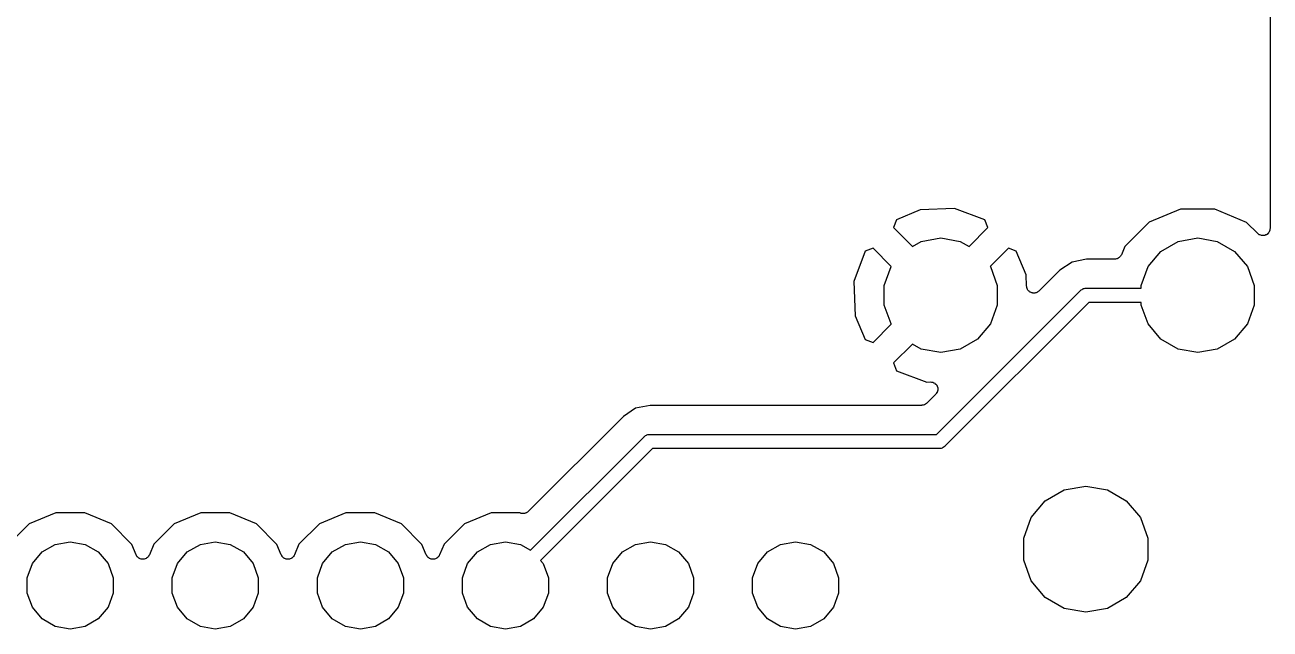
# Model space of a CAD drawing. Extents: x 124.4 to 172.1, y -115 to -89.8.
# Drawn here: x 150.34 to 172.14, y -114.43 to -103.85 of the extents above; entities that cross this region are included whole.
import ezdxf

# ---------------------------------------------------------------- set-up
doc = ezdxf.new("R2010")
doc.units = 0
doc.header["$MEASUREMENT"] = 0
doc.layers.add('BLACK', color=7, linetype='CONTINUOUS')

msp = doc.modelspace()

# ---------------------------------------------------------------- linework, layer by layer
at = {"layer": 'Black'}
for p, q in [((172.137, -103.257), (172.137, -107.413)), ((166.012, -107.089), (165.596, -107.262)), ((166.614, -107.067), (166.012, -107.089)), ((167.145, -107.264), (166.614, -107.067)), ((170.571, -107.077), (170.017, -107.306)), ((171.171, -107.077), (170.571, -107.077)), ((171.725, -107.307), (171.171, -107.077)), ((165.596, -107.262), (165.544, -107.4)), ((165.544, -107.4), (165.874, -107.73)), ((166.866, -107.73), (167.196, -107.4)), ((167.196, -107.4), (167.145, -107.264)), ((170.017, -107.306), (169.592, -107.73)), ((171.92, -107.502), (171.725, -107.307)), ((172.121, -107.471), (172.114, -107.486)), ((172.129, -107.456), (172.121, -107.471)), ((172.13, -107.451), (172.129, -107.456)), ((172.133, -107.446), (172.13, -107.451)), ((172.134, -107.429), (172.133, -107.446)), ((172.137, -107.413), (172.134, -107.429)), ((165.874, -107.73), (166.027, -107.642)), ((166.027, -107.642), (166.37, -107.581)), ((166.37, -107.581), (166.713, -107.642)), ((166.713, -107.642), (166.866, -107.73)), ((170.225, -107.816), (170.527, -107.642)), ((170.527, -107.642), (170.87, -107.581)), ((170.87, -107.581), (171.213, -107.642)), ((171.213, -107.642), (171.515, -107.816)), ((171.934, -107.512), (171.92, -107.502)), ((171.946, -107.523), (171.934, -107.512)), ((171.952, -107.525), (171.946, -107.523)), ((171.956, -107.528), (171.952, -107.525)), ((171.972, -107.532), (171.956, -107.528)), ((171.988, -107.538), (171.972, -107.532)), ((171.993, -107.538), (171.988, -107.538)), ((171.999, -107.539), (171.993, -107.538)), ((172.015, -107.538), (171.999, -107.539)), ((172.032, -107.538), (172.015, -107.538)), ((172.037, -107.536), (172.032, -107.538)), ((172.043, -107.535), (172.037, -107.536)), ((172.058, -107.528), (172.043, -107.535)), ((172.073, -107.523), (172.058, -107.528)), ((172.078, -107.519), (172.073, -107.523)), ((172.083, -107.517), (172.078, -107.519)), ((172.095, -107.505), (172.083, -107.517)), ((172.107, -107.494), (172.095, -107.505)), ((172.11, -107.49), (172.107, -107.494)), ((172.114, -107.486), (172.11, -107.49)), ((165.049, -107.81), (164.852, -108.341)), ((165.185, -107.759), (165.049, -107.81)), ((165.504, -108.079), (165.185, -107.759)), ((167.555, -107.759), (167.236, -108.079)), ((167.693, -107.811), (167.555, -107.759)), ((167.866, -108.227), (167.693, -107.811)), ((169.509, -107.911), (169.502, -107.916)), ((169.516, -107.899), (169.509, -107.911)), ((169.525, -107.888), (169.516, -107.899)), ((169.528, -107.881), (169.525, -107.888)), ((169.533, -107.874), (169.528, -107.881)), ((169.592, -107.73), (169.533, -107.874)), ((170.001, -108.083), (170.225, -107.816)), ((171.515, -107.816), (171.739, -108.083)), ((165.381, -108.411), (165.501, -108.083)), ((165.501, -108.083), (165.504, -108.079)), ((167.236, -108.079), (167.239, -108.083)), ((167.239, -108.083), (167.359, -108.411)), ((168.669, -108.002), (168.454, -108.146)), ((168.923, -107.952), (168.669, -108.002)), ((169.415, -107.952), (168.923, -107.952)), ((169.423, -107.951), (169.415, -107.952)), ((169.432, -107.951), (169.423, -107.951)), ((169.445, -107.947), (169.432, -107.951)), ((169.459, -107.944), (169.445, -107.947)), ((169.466, -107.94), (169.459, -107.944)), ((169.474, -107.938), (169.466, -107.94)), ((169.485, -107.929), (169.474, -107.938)), ((169.497, -107.922), (169.485, -107.929)), ((169.502, -107.916), (169.497, -107.922)), ((169.881, -108.411), (170.001, -108.083)), ((171.739, -108.083), (171.859, -108.411)), ((164.852, -108.341), (164.874, -108.943)), ((167.873, -108.425), (167.866, -108.227)), ((168.454, -108.146), (168.09, -108.51)), ((165.381, -108.759), (165.381, -108.411)), ((166.298, -111.02), (168.822, -108.497)), ((167.359, -108.411), (167.359, -108.759)), ((167.876, -108.439), (167.873, -108.425)), ((167.877, -108.453), (167.876, -108.439)), ((167.881, -108.46), (167.877, -108.453)), ((167.882, -108.468), (167.881, -108.46)), ((167.89, -108.48), (167.882, -108.468)), ((167.896, -108.493), (167.89, -108.48)), ((167.902, -108.499), (167.896, -108.493)), ((167.906, -108.505), (167.902, -108.499)), ((167.917, -108.514), (167.906, -108.505)), ((167.927, -108.524), (167.917, -108.514)), ((167.934, -108.528), (167.927, -108.524)), ((167.941, -108.532), (167.934, -108.528)), ((167.954, -108.537), (167.941, -108.532)), ((167.967, -108.543), (167.954, -108.537)), ((167.975, -108.544), (167.967, -108.543)), ((167.983, -108.546), (167.975, -108.544)), ((167.997, -108.545), (167.983, -108.546)), ((168.011, -108.547), (167.997, -108.545)), ((168.019, -108.545), (168.011, -108.547)), ((168.027, -108.544), (168.019, -108.545)), ((168.04, -108.539), (168.027, -108.544)), ((168.054, -108.535), (168.04, -108.539)), ((168.06, -108.531), (168.054, -108.535)), ((168.068, -108.528), (168.06, -108.531)), ((168.078, -108.518), (168.068, -108.528)), ((168.09, -108.51), (168.078, -108.518)), ((168.822, -108.497), (168.826, -108.493)), ((168.826, -108.493), (168.83, -108.489)), ((168.83, -108.489), (168.844, -108.481)), ((168.844, -108.481), (168.857, -108.472)), ((168.857, -108.472), (168.862, -108.47)), ((168.862, -108.47), (168.867, -108.468)), ((168.867, -108.468), (168.883, -108.465)), ((168.883, -108.465), (168.899, -108.46)), ((168.899, -108.46), (168.905, -108.461)), ((168.905, -108.461), (168.91, -108.46)), ((168.91, -108.46), (169.881, -108.46)), ((169.881, -108.46), (169.881, -108.411)), ((171.859, -108.411), (171.859, -108.759)), ((165.501, -109.087), (165.381, -108.759)), ((168.962, -108.71), (166.439, -111.233)), ((167.359, -108.759), (167.239, -109.087)), ((169.881, -108.71), (168.962, -108.71)), ((169.881, -108.759), (169.881, -108.71)), ((170.001, -109.087), (169.881, -108.759)), ((171.859, -108.759), (171.739, -109.087)), ((164.874, -108.943), (165.047, -109.359)), ((165.185, -109.411), (165.504, -109.091)), ((165.504, -109.091), (165.501, -109.087)), ((167.239, -109.087), (167.015, -109.354)), ((170.225, -109.354), (170.001, -109.087)), ((171.739, -109.087), (171.515, -109.354)), ((165.047, -109.359), (165.185, -109.411)), ((167.015, -109.354), (166.713, -109.528)), ((170.527, -109.528), (170.225, -109.354)), ((171.515, -109.354), (171.213, -109.528)), ((165.874, -109.44), (165.544, -109.77)), ((166.027, -109.528), (165.874, -109.44)), ((166.37, -109.589), (166.027, -109.528)), ((166.713, -109.528), (166.37, -109.589)), ((170.87, -109.589), (170.527, -109.528)), ((171.213, -109.528), (170.87, -109.589)), ((165.544, -109.77), (165.595, -109.906)), ((165.595, -109.906), (166.126, -110.103)), ((166.126, -110.103), (166.188, -110.101)), ((166.188, -110.101), (166.207, -110.103)), ((166.207, -110.103), (166.225, -110.105)), ((166.225, -110.105), (166.228, -110.106)), ((166.228, -110.106), (166.232, -110.107)), ((166.232, -110.107), (166.248, -110.116)), ((166.248, -110.116), (166.265, -110.124)), ((166.265, -110.124), (166.268, -110.126)), ((166.268, -110.126), (166.27, -110.127)), ((166.27, -110.127), (166.283, -110.141)), ((166.293, -110.302), (166.282, -110.317)), ((166.283, -110.141), (166.297, -110.155)), ((166.305, -110.287), (166.293, -110.302)), ((166.297, -110.155), (166.298, -110.158)), ((166.298, -110.158), (166.3, -110.16)), ((166.3, -110.16), (166.307, -110.178)), ((166.306, -110.284), (166.305, -110.287)), ((166.308, -110.281), (166.306, -110.284)), ((166.307, -110.178), (166.315, -110.195)), ((166.313, -110.263), (166.308, -110.281)), ((166.318, -110.245), (166.313, -110.263)), ((166.315, -110.195), (166.315, -110.198)), ((166.315, -110.198), (166.317, -110.201)), ((166.317, -110.201), (166.317, -110.22)), ((166.317, -110.22), (166.319, -110.239)), ((166.319, -110.239), (166.318, -110.242)), ((166.318, -110.242), (166.318, -110.245)), ((161.283, -110.512), (161.029, -110.562)), ((166.035, -110.512), (161.283, -110.512)), ((166.041, -110.511), (166.035, -110.512)), ((166.046, -110.511), (166.041, -110.511)), ((166.062, -110.507), (166.046, -110.511)), ((166.079, -110.504), (166.062, -110.507)), ((166.084, -110.501), (166.079, -110.504)), ((166.089, -110.5), (166.084, -110.501)), ((166.103, -110.49), (166.089, -110.5)), ((166.117, -110.482), (166.103, -110.49)), ((166.121, -110.478), (166.117, -110.482)), ((166.125, -110.475), (166.121, -110.478)), ((166.282, -110.317), (166.125, -110.475)), ((160.814, -110.706), (159.149, -112.371)), ((161.029, -110.562), (160.814, -110.706)), ((159.189, -113.049), (161.182, -111.056)), ((161.182, -111.056), (161.186, -111.053)), ((161.186, -111.053), (161.19, -111.049)), ((161.19, -111.049), (161.204, -111.041)), ((161.204, -111.041), (161.217, -111.032)), ((161.217, -111.032), (161.223, -111.03)), ((161.223, -111.03), (161.227, -111.027)), ((161.227, -111.027), (161.244, -111.025)), ((161.244, -111.025), (161.259, -111.02)), ((161.259, -111.02), (161.265, -111.021)), ((161.265, -111.021), (161.27, -111.02)), ((161.27, -111.02), (166.298, -111.02)), ((161.322, -111.27), (159.365, -113.226)), ((166.35, -111.27), (161.322, -111.27)), ((166.356, -111.269), (166.35, -111.27)), ((166.361, -111.269), (166.356, -111.269)), ((166.377, -111.265), (166.361, -111.269)), ((166.393, -111.262), (166.377, -111.265)), ((166.398, -111.26), (166.393, -111.262)), ((166.403, -111.258), (166.398, -111.26)), ((166.416, -111.249), (166.403, -111.258)), ((166.431, -111.241), (166.416, -111.249)), ((166.434, -111.236), (166.431, -111.241)), ((166.439, -111.233), (166.434, -111.236)), ((168.2, -112.184), (168.532, -111.992)), ((168.532, -111.992), (168.91, -111.926)), ((168.91, -111.926), (169.288, -111.992)), ((169.288, -111.992), (169.62, -112.184)), ((167.954, -112.478), (168.2, -112.184)), ((169.62, -112.184), (169.866, -112.478)), ((150.878, -112.395), (150.412, -112.588)), ((151.384, -112.395), (150.878, -112.395)), ((151.85, -112.589), (151.384, -112.395)), ((153.418, -112.395), (152.952, -112.588)), ((153.924, -112.395), (153.418, -112.395)), ((154.39, -112.589), (153.924, -112.395)), ((155.958, -112.395), (155.492, -112.588)), ((156.464, -112.395), (155.958, -112.395)), ((156.93, -112.589), (156.464, -112.395)), ((158.498, -112.395), (158.032, -112.588)), ((159.004, -112.395), (158.498, -112.395)), ((159.011, -112.398), (159.004, -112.395)), ((159.019, -112.4), (159.011, -112.398)), ((159.027, -112.403), (159.019, -112.4)), ((159.04, -112.405), (159.027, -112.403)), ((159.054, -112.408), (159.04, -112.405)), ((159.062, -112.407), (159.054, -112.408)), ((159.07, -112.407), (159.062, -112.407)), ((159.084, -112.404), (159.07, -112.407)), ((159.097, -112.402), (159.084, -112.404)), ((159.105, -112.398), (159.097, -112.402)), ((159.113, -112.396), (159.105, -112.398)), ((159.124, -112.388), (159.113, -112.396)), ((159.137, -112.382), (159.124, -112.388)), ((159.142, -112.375), (159.137, -112.382)), ((159.149, -112.371), (159.142, -112.375)), ((167.823, -112.838), (167.954, -112.478)), ((169.866, -112.478), (169.997, -112.838)), ((150.412, -112.588), (150.054, -112.945)), ((152.207, -112.947), (151.85, -112.589)), ((152.952, -112.588), (152.594, -112.945)), ((154.747, -112.947), (154.39, -112.589)), ((155.492, -112.588), (155.134, -112.945)), ((157.287, -112.947), (156.93, -112.589)), ((158.032, -112.588), (157.674, -112.945)), ((150.868, -112.946), (151.13, -112.9)), ((151.13, -112.9), (151.392, -112.946)), ((153.408, -112.946), (153.67, -112.9)), ((153.67, -112.9), (153.932, -112.946)), ((155.948, -112.946), (156.21, -112.9)), ((156.21, -112.9), (156.472, -112.946)), ((158.488, -112.946), (158.75, -112.9)), ((158.75, -112.9), (159.012, -112.946)), ((161.028, -112.946), (161.29, -112.9)), ((161.29, -112.9), (161.552, -112.946)), ((163.568, -112.946), (163.83, -112.9)), ((163.83, -112.9), (164.092, -112.946)), ((167.823, -113.222), (167.823, -112.838)), ((169.997, -112.838), (169.997, -113.222)), ((150.468, -113.283), (150.638, -113.079)), ((150.638, -113.079), (150.868, -112.946)), ((151.392, -112.946), (151.622, -113.079)), ((151.622, -113.079), (151.792, -113.283)), ((152.283, -113.129), (152.207, -112.947)), ((152.292, -113.143), (152.283, -113.129)), ((152.299, -113.158), (152.292, -113.143)), ((152.508, -113.143), (152.501, -113.158)), ((152.517, -113.129), (152.508, -113.143)), ((152.594, -112.945), (152.517, -113.129)), ((153.008, -113.283), (153.178, -113.079)), ((153.178, -113.079), (153.408, -112.946)), ((153.932, -112.946), (154.162, -113.079)), ((154.162, -113.079), (154.332, -113.283)), ((154.823, -113.129), (154.747, -112.947)), ((154.832, -113.143), (154.823, -113.129)), ((154.839, -113.158), (154.832, -113.143)), ((155.048, -113.143), (155.041, -113.158)), ((155.057, -113.129), (155.048, -113.143)), ((155.134, -112.945), (155.057, -113.129)), ((155.548, -113.283), (155.718, -113.079)), ((155.718, -113.079), (155.948, -112.946)), ((156.472, -112.946), (156.702, -113.079)), ((156.702, -113.079), (156.872, -113.283)), ((157.363, -113.129), (157.287, -112.947)), ((157.372, -113.143), (157.363, -113.129)), ((157.379, -113.158), (157.372, -113.143)), ((157.588, -113.143), (157.581, -113.158)), ((157.597, -113.129), (157.588, -113.143)), ((157.674, -112.945), (157.597, -113.129)), ((158.088, -113.283), (158.258, -113.079)), ((158.258, -113.079), (158.488, -112.946)), ((159.012, -112.946), (159.189, -113.049)), ((160.628, -113.283), (160.798, -113.079)), ((160.798, -113.079), (161.028, -112.946)), ((161.552, -112.946), (161.782, -113.079)), ((161.782, -113.079), (161.952, -113.283)), ((163.168, -113.283), (163.338, -113.079)), ((163.338, -113.079), (163.568, -112.946)), ((164.092, -112.946), (164.322, -113.079)), ((164.322, -113.079), (164.492, -113.283)), ((150.377, -113.532), (150.468, -113.283)), ((151.792, -113.283), (151.883, -113.532)), ((152.303, -113.162), (152.299, -113.158)), ((152.306, -113.166), (152.303, -113.162)), ((152.319, -113.176), (152.306, -113.166)), ((152.332, -113.188), (152.319, -113.176)), ((152.337, -113.19), (152.332, -113.188)), ((152.341, -113.193), (152.337, -113.19)), ((152.357, -113.198), (152.341, -113.193)), ((152.372, -113.204), (152.357, -113.198)), ((152.378, -113.205), (152.372, -113.204)), ((152.383, -113.206), (152.378, -113.205)), ((152.4, -113.206), (152.383, -113.206)), ((152.417, -113.206), (152.4, -113.206)), ((152.422, -113.205), (152.417, -113.206)), ((152.427, -113.205), (152.422, -113.205)), ((152.443, -113.198), (152.427, -113.205)), ((152.459, -113.193), (152.443, -113.198)), ((152.463, -113.19), (152.459, -113.193)), ((152.468, -113.188), (152.463, -113.19)), ((152.48, -113.176), (152.468, -113.188)), ((152.494, -113.166), (152.48, -113.176)), ((152.497, -113.162), (152.494, -113.166)), ((152.501, -113.158), (152.497, -113.162)), ((152.917, -113.532), (153.008, -113.283)), ((154.332, -113.283), (154.423, -113.532)), ((154.843, -113.162), (154.839, -113.158)), ((154.846, -113.166), (154.843, -113.162)), ((154.859, -113.176), (154.846, -113.166)), ((154.872, -113.188), (154.859, -113.176)), ((154.877, -113.19), (154.872, -113.188)), ((154.881, -113.193), (154.877, -113.19)), ((154.897, -113.198), (154.881, -113.193)), ((154.912, -113.204), (154.897, -113.198)), ((154.918, -113.205), (154.912, -113.204)), ((154.923, -113.206), (154.918, -113.205)), ((154.94, -113.206), (154.923, -113.206)), ((154.957, -113.206), (154.94, -113.206)), ((154.962, -113.205), (154.957, -113.206)), ((154.967, -113.205), (154.962, -113.205)), ((154.983, -113.198), (154.967, -113.205)), ((154.999, -113.193), (154.983, -113.198)), ((155.003, -113.19), (154.999, -113.193)), ((155.008, -113.188), (155.003, -113.19)), ((155.02, -113.176), (155.008, -113.188)), ((155.034, -113.166), (155.02, -113.176)), ((155.037, -113.162), (155.034, -113.166)), ((155.041, -113.158), (155.037, -113.162)), ((155.457, -113.532), (155.548, -113.283)), ((156.872, -113.283), (156.963, -113.532)), ((157.383, -113.162), (157.379, -113.158)), ((157.386, -113.166), (157.383, -113.162)), ((157.399, -113.176), (157.386, -113.166)), ((157.412, -113.188), (157.399, -113.176)), ((157.417, -113.19), (157.412, -113.188)), ((157.421, -113.193), (157.417, -113.19)), ((157.437, -113.198), (157.421, -113.193)), ((157.452, -113.204), (157.437, -113.198)), ((157.458, -113.205), (157.452, -113.204)), ((157.463, -113.206), (157.458, -113.205)), ((157.48, -113.206), (157.463, -113.206)), ((157.497, -113.206), (157.48, -113.206)), ((157.502, -113.205), (157.497, -113.206)), ((157.507, -113.205), (157.502, -113.205)), ((157.523, -113.198), (157.507, -113.205)), ((157.539, -113.193), (157.523, -113.198)), ((157.543, -113.19), (157.539, -113.193)), ((157.548, -113.188), (157.543, -113.19)), ((157.56, -113.176), (157.548, -113.188)), ((157.574, -113.166), (157.56, -113.176)), ((157.577, -113.162), (157.574, -113.166)), ((157.581, -113.158), (157.577, -113.162)), ((157.997, -113.532), (158.088, -113.283)), ((159.365, -113.226), (159.412, -113.283)), ((159.412, -113.283), (159.503, -113.532)), ((160.537, -113.532), (160.628, -113.283)), ((161.952, -113.283), (162.043, -113.532)), ((163.077, -113.532), (163.168, -113.283)), ((164.492, -113.283), (164.583, -113.532)), ((167.954, -113.582), (167.823, -113.222)), ((169.997, -113.222), (169.866, -113.582)), ((150.377, -113.798), (150.377, -113.532)), ((151.883, -113.532), (151.883, -113.798)), ((152.917, -113.798), (152.917, -113.532)), ((154.423, -113.532), (154.423, -113.798)), ((155.457, -113.798), (155.457, -113.532)), ((156.963, -113.532), (156.963, -113.798)), ((157.997, -113.798), (157.997, -113.532)), ((159.503, -113.532), (159.503, -113.798)), ((160.537, -113.798), (160.537, -113.532)), ((162.043, -113.532), (162.043, -113.798)), ((163.077, -113.798), (163.077, -113.532)), ((164.583, -113.532), (164.583, -113.798)), ((150.468, -114.047), (150.377, -113.798)), ((151.883, -113.798), (151.792, -114.047)), ((153.008, -114.047), (152.917, -113.798)), ((154.423, -113.798), (154.332, -114.047)), ((155.548, -114.047), (155.457, -113.798)), ((156.963, -113.798), (156.872, -114.047)), ((158.088, -114.047), (157.997, -113.798)), ((159.503, -113.798), (159.412, -114.047)), ((160.628, -114.047), (160.537, -113.798)), ((162.043, -113.798), (161.952, -114.047)), ((163.168, -114.047), (163.077, -113.798)), ((164.583, -113.798), (164.492, -114.047)), ((168.2, -113.876), (167.954, -113.582)), ((169.866, -113.582), (169.62, -113.876)), ((168.532, -114.068), (168.2, -113.876)), ((169.62, -113.876), (169.288, -114.068)), ((150.638, -114.251), (150.468, -114.047)), ((151.792, -114.047), (151.622, -114.251)), ((153.178, -114.251), (153.008, -114.047)), ((154.332, -114.047), (154.162, -114.251)), ((155.718, -114.251), (155.548, -114.047)), ((156.872, -114.047), (156.702, -114.251)), ((158.258, -114.251), (158.088, -114.047)), ((159.412, -114.047), (159.242, -114.251)), ((160.798, -114.251), (160.628, -114.047)), ((161.952, -114.047), (161.782, -114.251)), ((163.338, -114.251), (163.168, -114.047)), ((164.492, -114.047), (164.322, -114.251)), ((168.91, -114.134), (168.532, -114.068)), ((169.288, -114.068), (168.91, -114.134)), ((150.868, -114.384), (150.638, -114.251)), ((151.13, -114.43), (150.868, -114.384)), ((151.392, -114.384), (151.13, -114.43)), ((151.622, -114.251), (151.392, -114.384)), ((153.408, -114.384), (153.178, -114.251)), ((153.67, -114.43), (153.408, -114.384)), ((153.932, -114.384), (153.67, -114.43)), ((154.162, -114.251), (153.932, -114.384)), ((155.948, -114.384), (155.718, -114.251)), ((156.21, -114.43), (155.948, -114.384)), ((156.472, -114.384), (156.21, -114.43)), ((156.702, -114.251), (156.472, -114.384)), ((158.488, -114.384), (158.258, -114.251)), ((158.75, -114.43), (158.488, -114.384)), ((159.012, -114.384), (158.75, -114.43)), ((159.242, -114.251), (159.012, -114.384)), ((161.028, -114.384), (160.798, -114.251)), ((161.29, -114.43), (161.028, -114.384)), ((161.552, -114.384), (161.29, -114.43)), ((161.782, -114.251), (161.552, -114.384)), ((163.568, -114.384), (163.338, -114.251)), ((163.83, -114.43), (163.568, -114.384)), ((164.092, -114.384), (163.83, -114.43)), ((164.322, -114.251), (164.092, -114.384))]:
    msp.add_line(p, q, dxfattribs=at)

doc.saveas('drawing.dxf')
